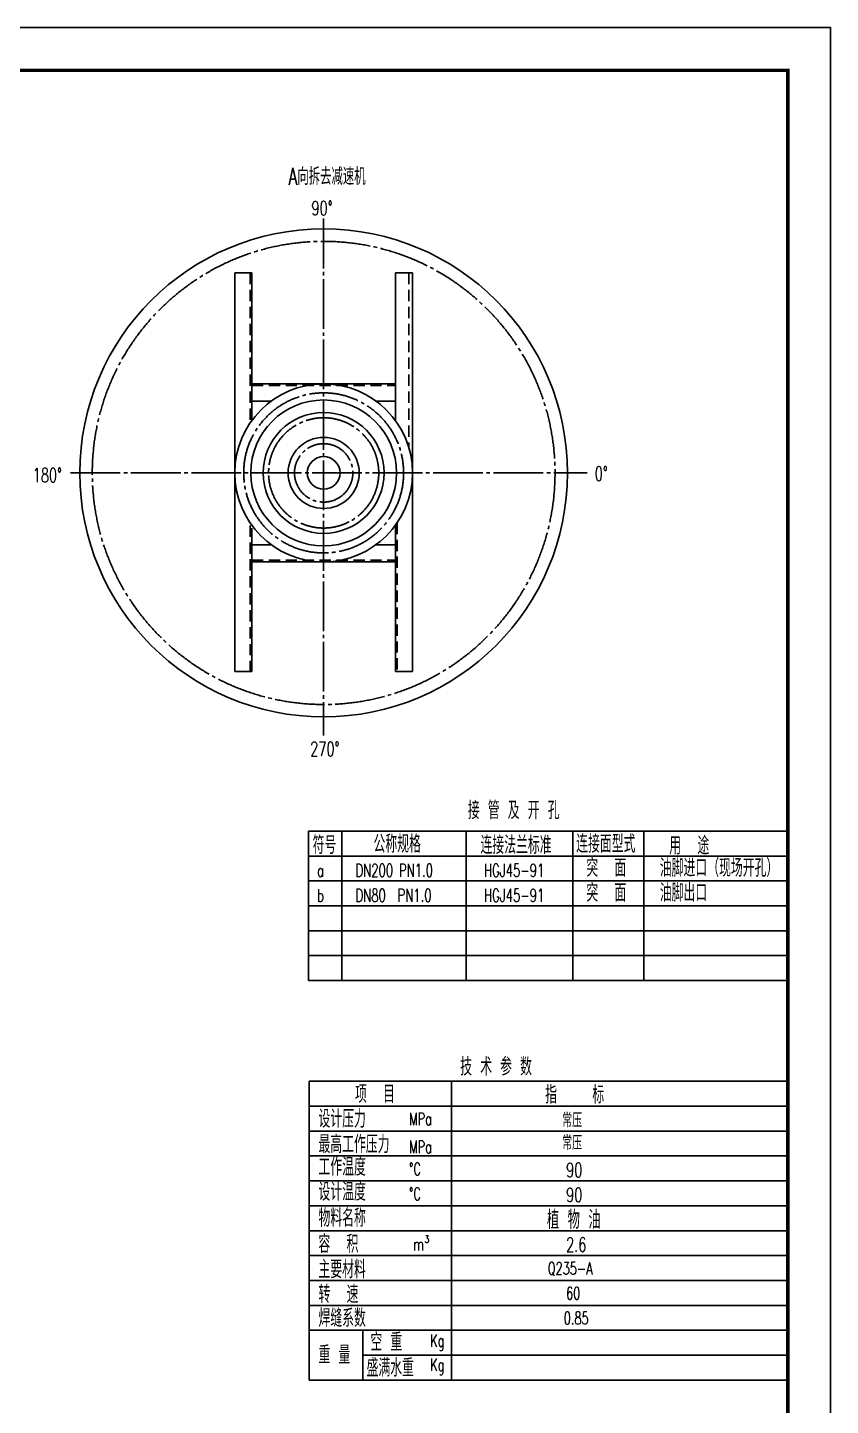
# Model space of a CAD drawing. Extents: x 0 to 5040, y 0 to 7128.
# Drawn here: x 2781 to 5040, y 3254 to 7128 of the extents above; entities that cross this region are included whole.
import ezdxf

# ---------------------------------------------------------------- set-up
doc = ezdxf.new("R2010")
doc.units = 0
doc.header["$LTSCALE"] = 10
doc.header["$MEASUREMENT"] = 0
doc.linetypes.add('C2', pattern=[17, 14, -1, 1, -1])
doc.linetypes.add('HIDDEN2', pattern=[4.7625, 3.175, -1.5875])
doc.layers.get('0').update_dxf_attribs({"linetype": 'CONTINUOUS'})
for name, color, linetype in [('CENTER', 4, 'C2'), ('DASHED', 1, 'HIDDEN2'), ('TXT', 6, 'CONTINUOUS')]:
    doc.layers.add(name, color=color, linetype=linetype)
doc.styles.add('HZFSD', font='ROMANS', dxfattribs={"width": 0.6667, "bigfont": 'HZFSD'})

msp = doc.modelspace()

# ---------------------------------------------------------------- linework, layer by layer
for p, q in [((3363.99, 6438.09), (3363.99, 5318.09)), ((3363.99, 6438.09), (3411.99, 6438.09)), ((3411.99, 6438.09), (3411.99, 6023.24)), ((3815.99, 6438.09), (3815.99, 6023.24)), ((3863.99, 6438.09), (3815.99, 6438.09)), ((3863.99, 6438.09), (3863.99, 5318.09)), ((3411.99, 6125.94), (3815.99, 6125.94)), ((3363.99, 6097.73), (3363.99, 5718.5)), ((3411.99, 6077.94), (3466.69, 6077.94)), ((3761.28, 6077.94), (3815.99, 6077.94)), ((3411.99, 5720.51), (3411.99, 5318.09)), ((3815.99, 5728.65), (3815.99, 5318.09)), ((3411.99, 5673.94), (3466.69, 5673.94)), ((3761.28, 5673.94), (3815.99, 5673.94)), ((3411.99, 5625.94), (3815.99, 5625.94)), ((3363.99, 5318.09), (3411.99, 5318.09)), ((3863.99, 5318.09), (3815.99, 5318.09))]:
    msp.add_line(p, q)
at = {"color": 6}
for p, q in [((3665.19, 4868.91), (3665.19, 4448.91)), ((4015.19, 4868.91), (4015.19, 4448.91)), ((4315.19, 4868.91), (4315.19, 4448.91)), ((4515.19, 4868.91), (4515.19, 4448.91))]:
    msp.add_line(p, q, dxfattribs=at)
at = {"const_width": 9.6}
msp.add_lwpolyline([(4920, 120), (4920, 7008), (300, 7008), (300, 120)], close=True, dxfattribs=at)
for radius in [686, 250, 205, 170, 100, 46.01]:
    msp.add_circle((3613.99, 5875.94), radius)
at = {"layer": 'CENTER'}
for p, q in [((3613.99, 6590.99), (3613.99, 5137.98)), ((2901.83, 5875.94), (4354.97, 5875.94))]:
    msp.add_line(p, q, dxfattribs=at)
for radius in [651, 225, 155, 82.1]:
    msp.add_circle((3613.99, 5875.94), radius, dxfattribs=at)
at = {"layer": 'DASHED'}
for p, q in [((3406.99, 6438.09), (3406.99, 6016.13)), ((3853.65, 6438.09), (3853.65, 5947.08)), ((3411.99, 6121.64), (3815.99, 6121.64)), ((3820.99, 5735.76), (3820.99, 5318.09)), ((3406.99, 5728.23), (3406.99, 5318.09)), ((3411.99, 5630.24), (3815.99, 5630.24))]:
    msp.add_line(p, q, dxfattribs=at)
at = {"layer": 'TXT', "color": 6}
msp.add_line((3571, 4448.91), (3571, 4868.91), dxfattribs=at)
at = {"layer": 'TXT'}
for p, q in [((4920, 4868.91), (3571, 4868.91)), ((4920, 4798.91), (3571, 4798.91)), ((4920, 4728.91), (3571, 4728.91)), ((4920, 4658.91), (3571, 4658.91)), ((4920, 4588.91), (3571, 4588.91)), ((4920, 4518.91), (3571, 4518.91)), ((4920, 4448.91), (3571, 4448.91)), ((3573.56, 4165.52), (4920, 4165.52)), ((3573.56, 3325.52), (3573.56, 4165.52)), ((3973.56, 3325.52), (3973.56, 4165.52)), ((3573.56, 4095.52), (4920, 4095.52)), ((3573.56, 4025.52), (4920, 4025.52)), ((3573.56, 3955.52), (4920, 3955.52)), ((3573.56, 3885.52), (4920, 3885.52)), ((3573.56, 3815.52), (4920, 3815.52)), ((3573.56, 3745.52), (4920, 3745.52)), ((3573.56, 3675.52), (4920, 3675.52)), ((3573.56, 3605.52), (4920, 3605.52)), ((3573.56, 3535.52), (4920, 3535.52)), ((3573.56, 3465.52), (4920, 3465.52)), ((3724.37, 3327.04), (3724.37, 3467.04)), ((3724.37, 3395.52), (4920, 3395.52)), ((3573.56, 3325.52), (4920, 3325.52))]:
    msp.add_line(p, q, dxfattribs=at)
msp.add_lwpolyline([(0, 0), (0, 7128), (5040, 7128), (5040, 0)], close=True, dxfattribs=at)

# ---------------------------------------------------------------- texts
at = {"color": 6, "style": 'HZFSD', "width": 0.6667}
for s, p in [('90%%d', (3579.52, 6600.35)), ('180%%d', (2795.42, 5849.72)), ('0%%d', (4376.7, 5853.91)), ('270%%d', (3576.21, 5079.89))]:
    msp.add_text(s, height=40, dxfattribs=at).set_placement(p)
at = {"layer": 'TXT', "style": 'HZFSD', "width": 0.6667}
for s, height, p in [('A向拆去减速机', 48, (3515.35, 6685.57)), ('接 管 及 开 孔', 50, (4019.65, 4902.44)), ('符号', 50, (3582.98, 4804.73)), ('公称规格', 50, (3754.23, 4807.9)), ('连接法兰标准', 50, (4055.32, 4804.73)), ('连接面型式', 50, (4324.5, 4808.13)), ('用  途', 50, (4586.51, 4803.17)), (' DN200 PN1.0', 36, (3687.11, 4740.54)), ('HGJ45-91', 36, (4065.31, 4740.54)), ('突  面', 50, (4353.08, 4740.54)), ('油脚进口（现场开孔）', 50, (4559.8, 4740.54)), ('a', 35, (3595.34, 4740.54)), ('突  面', 50, (4353.08, 4670.54)), ('b', 35, (3595.34, 4670.54)), (' DN80  PN1.0', 36, (3687.11, 4670.54)), ('HGJ45-91', 36, (4065.31, 4670.54)), ('油脚出口', 50, (4559.8, 4670.54)), ('技 术 参 数', 50, (3998.21, 4181.69)), ('项  目', 50, (3702.08, 4104.56)), ('指    标', 50, (4237.25, 4103.02)), ('设计压力', 50, (3599.43, 4034.94)), ('MPa', 35, (3854.39, 4042.22)), ('常压', 40, (4285.11, 4036.05)), ('最高工作压力', 50, (3599.43, 3963.49)), ('MPa', 35, (3854.39, 3963.71)), ('常压', 40, (4285.11, 3972.74)), ('工作温度', 50, (3599.43, 3899.8)), ('%%dC', 35, (3854.39, 3901.42)), ('90', 40, (4296.15, 3896.3)), ('设计温度', 50, (3599.43, 3829.8)), ('%%dC', 35, (3854.39, 3831.42)), ('90', 40, (4296.15, 3826.3)), ('物料名称', 50, (3599.44, 3756.34)), ('植 物 油', 51.84, (4242.22, 3750.36)), ('容  积', 50, (3599.44, 3683.14)), ('3', 21, (3898.51, 3711.48)), ('2.6', 40, (4296.15, 3686.3)), ('m', 35, (3866, 3689.97)), ('主要材料', 50, (3599.44, 3611.78)), ('Q235-A', 35, (4244.56, 3622.14)), ('转  速', 50, (3599.44, 3541.78)), ('60', 35, (4296.15, 3552.14)), ('焊缝系数', 50, (3599.44, 3474.77)), ('0.85', 35, (4289.66, 3482.38)), ('空 重 ', 50, (3745.7, 3407.56)), ('Kg', 35, (3913.76, 3418.97)), ('重 量', 50, (3599.44, 3371.43)), ('盛满水重', 50, (3734.74, 3335.15)), ('Kg', 35, (3913.76, 3351.16))]:
    msp.add_text(s, height=height, dxfattribs=at).set_placement(p)

doc.saveas('drawing.dxf')
